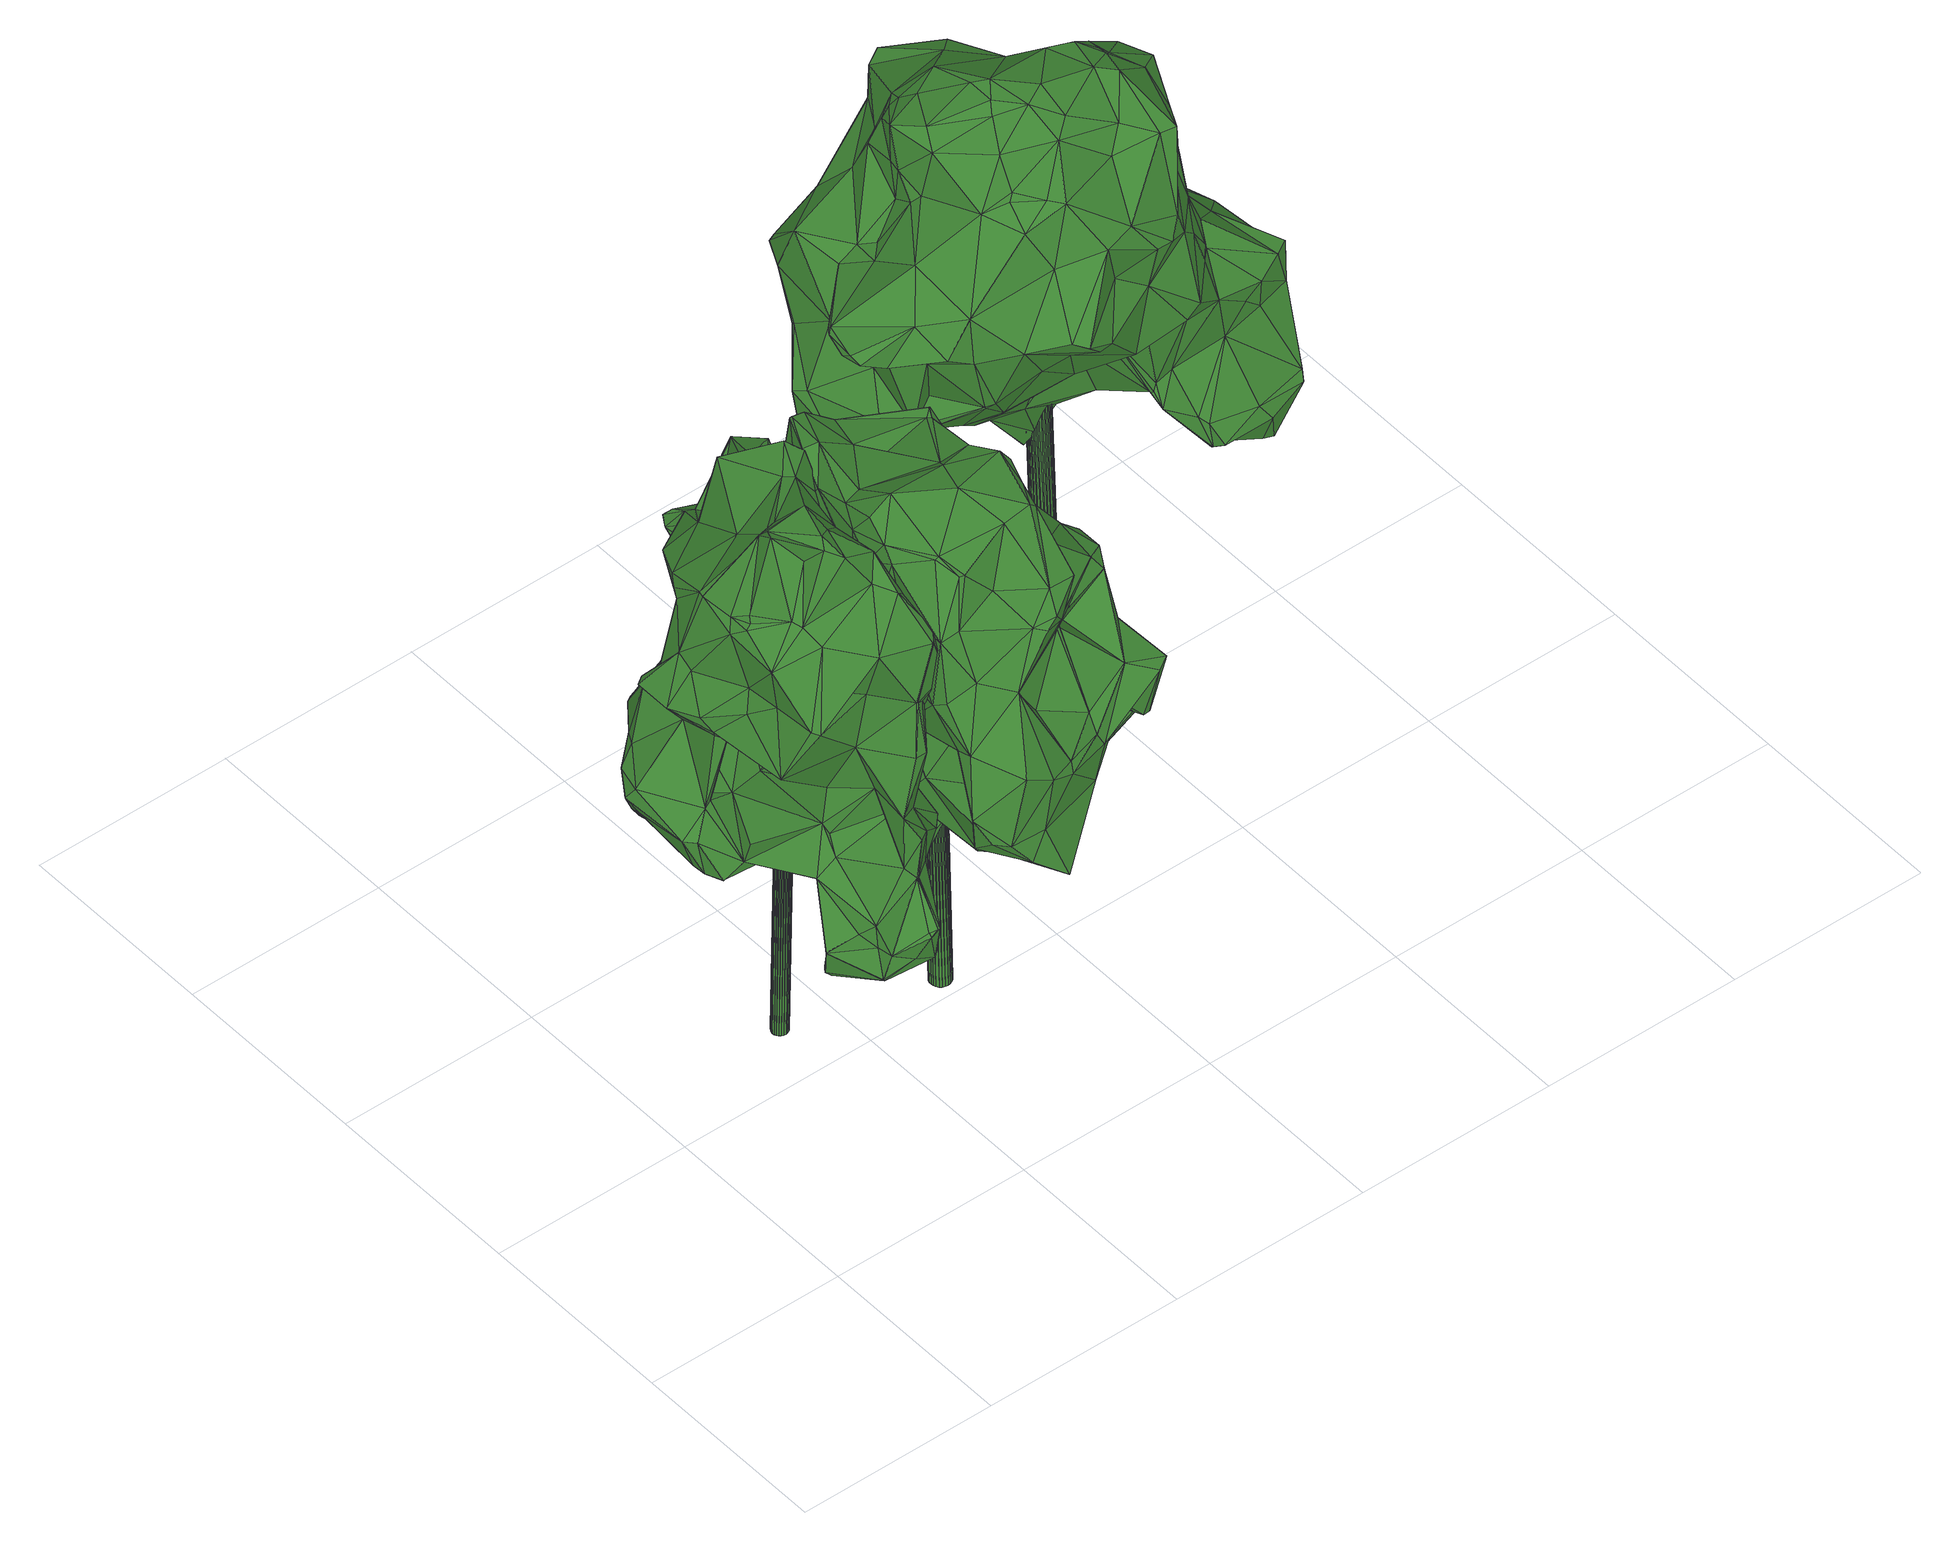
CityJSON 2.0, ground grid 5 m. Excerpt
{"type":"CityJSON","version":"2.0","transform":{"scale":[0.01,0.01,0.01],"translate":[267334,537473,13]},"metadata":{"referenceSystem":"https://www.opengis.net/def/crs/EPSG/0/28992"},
"CityObjects":{
"tree1":{"type":"SolitaryVegetationObject","attributes":{"gtid":242,"crown_width_m":6.84,"crown_median_z":22.33,"crown_r50_m":0.32,"crown_porosity":0.879,"trunk_H_m":9.21,"trunk_DBH_m":0.392,"trunk_radius_m":0.196,"trunk_base_height_m":13.12,"original_gtid":"242"},"geometry":[{"type":"Solid","lod":"3","boundaries":[[[[0,1,2]],[[3,4,5]],[[6,7,8]],[[9,10,11]],[[12,13,14]],[[15,16,17]],[[18,19,20]],[[18,21,19]],[[22,23,24]],[[24,15,25]],[[26,27,28]],[[29,30,31]],[[32,33,34]],[[35,36,37]],[[35,38,36]],[[39,40,41]],[[42,43,44]],[[42,44,45]],[[39,46,37]],[[47,48,49]],[[50,6,8]],[[51,52,53]],[[54,55,56]],[[57,58,26]],[[59,60,61]],[[59,62,60]],[[63,64,65]],[[8,7,66]],[[67,68,69]],[[70,71,72]],[[73,4,43]],[[70,72,74]],[[75,76,38]],[[77,78,79]],[[80,81,71]],[[65,64,82]],[[35,83,38]],[[84,15,24]],[[85,6,86]],[[87,88,89]],[[66,90,8]],[[91,71,92]],[[43,42,73]],[[93,94,95]],[[7,6,85]],[[96,97,98]],[[99,100,101]],[[102,103,69]],[[81,72,71]],[[57,104,105]],[[106,105,104]],[[107,108,109]],[[110,48,111]],[[67,96,98]],[[112,113,114]],[[115,109,89]],[[98,97,116]],[[116,97,47]],[[117,47,97]],[[118,119,120]],[[121,105,106]],[[122,123,43]],[[27,26,117]],[[109,124,125]],[[109,125,89]],[[126,127,128]],[[129,120,130]],[[72,56,74]],[[71,91,80]],[[19,131,55]],[[132,133,134]],[[73,135,4]],[[77,100,136]],[[77,101,100]],[[137,32,138]],[[107,115,139]],[[115,120,139]],[[61,126,80]],[[140,141,142]],[[140,142,143]],[[144,145,13]],[[131,146,74]],[[147,1,0]],[[148,147,0]],[[149,61,80]],[[150,29,31]],[[151,152,153]],[[53,52,154]],[[24,154,52]],[[155,46,39]],[[133,156,157]],[[24,25,22]],[[158,159,160]],[[114,113,95]],[[161,34,162]],[[105,163,111]],[[34,164,138]],[[109,108,124]],[[165,166,167]],[[167,63,165]],[[168,169,170]],[[62,171,149]],[[172,23,173]],[[172,173,174]],[[175,176,177]],[[19,178,131]],[[179,131,178]],[[9,11,180]],[[33,180,11]],[[171,61,149]],[[181,182,183]],[[181,183,99]],[[165,184,166]],[[185,166,184]],[[131,56,55]],[[179,70,146]],[[140,186,141]],[[6,144,86]],[[6,50,144]],[[50,145,144]],[[141,186,177]],[[13,145,187]],[[62,149,91]],[[80,91,149]],[[129,139,120]],[[12,14,188]],[[25,189,22]],[[39,190,40]],[[158,135,191]],[[67,98,192]],[[193,194,12]],[[195,186,10]],[[9,195,10]],[[181,196,151]],[[4,122,43]],[[90,66,7]],[[3,122,4]],[[20,55,54]],[[197,198,199]],[[166,199,198]],[[150,88,188]],[[200,32,34]],[[200,34,138]],[[91,201,202]],[[62,91,202]],[[20,203,204]],[[112,205,206]],[[105,121,163]],[[93,127,207]],[[69,68,208]],[[102,69,208]],[[77,140,209]],[[90,210,8]],[[101,211,99]],[[203,20,212]],[[7,213,90]],[[59,61,171]],[[214,215,216]],[[217,206,218]],[[203,219,220]],[[221,101,214]],[[20,204,18]],[[103,102,222]],[[103,222,27]],[[101,79,214]],[[67,192,223]],[[175,177,224]],[[7,85,213]],[[225,226,51]],[[166,198,193]],[[8,119,50]],[[210,119,8]],[[125,124,93]],[[227,228,229]],[[230,192,231]],[[27,97,96]],[[117,97,27]],[[213,230,231]],[[213,85,230]],[[54,232,20]],[[233,54,56]],[[233,56,72]],[[234,110,235]],[[135,158,5]],[[236,5,158]],[[48,237,49]],[[212,33,44]],[[188,88,64]],[[107,139,129]],[[210,238,153]],[[210,90,238]],[[191,159,158]],[[86,230,85]],[[192,2,231]],[[40,190,17]],[[208,239,102]],[[169,239,170]],[[65,165,63]],[[17,16,40]],[[44,123,240]],[[25,241,242]],[[153,238,151]],[[181,151,238]],[[90,213,231]],[[238,90,231]],[[187,119,243]],[[107,109,115]],[[235,244,191]],[[12,194,13]],[[62,59,171]],[[222,239,132]],[[1,164,2]],[[218,229,228]],[[106,104,134]],[[193,12,167]],[[167,166,193]],[[156,83,35]],[[137,147,237]],[[68,170,208]],[[47,148,116]],[[201,179,245]],[[201,245,202]],[[93,246,87]],[[247,248,53]],[[174,248,247]],[[183,182,161]],[[127,93,249]],[[89,125,87]],[[38,165,36]],[[170,197,168]],[[147,49,237]],[[36,165,23]],[[240,123,219]],[[231,250,238]],[[67,103,96]],[[27,96,103]],[[121,106,157]],[[150,188,14]],[[218,53,248]],[[218,248,82]],[[87,218,82]],[[89,88,31]],[[31,88,150]],[[22,251,23]],[[136,10,186]],[[136,186,77]],[[39,37,190]],[[164,1,138]],[[19,55,20]],[[234,42,237]],[[42,137,237]],[[167,64,63]],[[137,42,32]],[[45,32,42]],[[65,248,174]],[[82,248,65]],[[252,215,214]],[[79,252,214]],[[77,209,78]],[[120,119,152]],[[120,152,130]],[[209,140,143]],[[163,155,111]],[[253,73,42]],[[119,210,152]],[[190,37,241]],[[254,93,207]],[[70,74,146]],[[131,179,146]],[[53,204,51]],[[255,218,206]],[[255,206,205]],[[113,217,228]],[[234,237,48]],[[75,132,256]],[[136,183,10]],[[136,100,183]],[[38,83,75]],[[84,24,52]],[[84,52,51]],[[188,64,12]],[[205,18,204]],[[156,133,83]],[[87,64,88]],[[82,64,87]],[[257,3,5]],[[220,3,257]],[[12,64,167]],[[212,44,240]],[[193,197,258]],[[230,258,197]],[[230,193,258]],[[137,138,147]],[[47,259,148]],[[147,148,259]],[[69,103,67]],[[32,45,33]],[[212,232,260]],[[77,79,101]],[[49,259,47]],[[147,259,49]],[[87,246,218]],[[178,245,179]],[[256,168,197]],[[200,138,32]],[[74,56,131]],[[160,39,41]],[[160,41,158]],[[145,50,187]],[[176,233,141]],[[176,141,177]],[[128,142,141]],[[31,261,89]],[[197,193,198]],[[262,78,263]],[[262,263,249]],[[33,9,180]],[[174,173,65]],[[230,264,193]],[[194,193,264]],[[99,183,100]],[[133,132,83]],[[75,83,132]],[[123,122,219]],[[45,44,33]],[[249,265,129]],[[249,129,262]],[[185,184,256]],[[177,195,224]],[[53,154,247]],[[205,204,53]],[[150,14,29]],[[153,152,210]],[[179,92,70]],[[220,204,203]],[[202,60,62]],[[157,155,163]],[[157,156,155]],[[160,155,39]],[[160,110,155]],[[111,155,110]],[[257,226,225]],[[247,172,174]],[[192,98,266]],[[133,157,134]],[[257,236,84]],[[267,268,21]],[[203,212,219]],[[182,181,250]],[[205,53,255]],[[99,196,181]],[[191,73,253]],[[84,51,257]],[[218,255,53]],[[250,181,238]],[[245,178,269]],[[245,269,202]],[[176,175,232]],[[176,232,54]],[[93,265,249]],[[126,60,127]],[[61,60,126]],[[130,262,129]],[[257,51,226]],[[112,217,113]],[[124,108,93]],[[236,158,16]],[[84,236,15]],[[16,15,236]],[[13,187,243]],[[14,13,243]],[[222,102,239]],[[254,114,95]],[[254,205,114]],[[98,116,266]],[[21,268,19]],[[196,78,262]],[[115,89,261]],[[257,5,236]],[[23,172,24]],[[168,256,169]],[[112,114,270]],[[112,270,205]],[[143,142,249]],[[197,199,185]],[[196,130,151]],[[209,263,78]],[[218,246,229]],[[95,229,246]],[[93,95,246]],[[119,187,50]],[[118,30,119]],[[217,112,206]],[[205,270,114]],[[54,233,176]],[[81,233,72]],[[191,135,73]],[[125,93,87]],[[209,143,263]],[[231,271,250]],[[249,128,127]],[[143,249,263]],[[148,266,116]],[[33,11,34]],[[162,34,11]],[[134,157,106]],[[25,242,189]],[[157,163,121]],[[38,76,184]],[[165,38,184]],[[26,58,117]],[[57,105,58]],[[111,58,105]],[[224,232,175]],[[166,185,199]],[[197,185,256]],[[184,76,256]],[[256,76,75]],[[67,223,68]],[[128,141,126]],[[4,135,5]],[[126,141,272]],[[107,129,265]],[[2,164,271]],[[197,192,230]],[[170,192,197]],[[3,220,122]],[[30,261,31]],[[170,223,192]],[[68,223,170]],[[250,271,182]],[[37,46,35]],[[113,228,227]],[[107,265,108]],[[108,265,93]],[[169,256,239]],[[162,11,10]],[[28,104,26]],[[134,104,28]],[[164,182,271]],[[262,130,196]],[[140,77,186]],[[195,177,186]],[[211,273,99]],[[196,273,78]],[[196,99,273]],[[211,274,273]],[[159,244,110]],[[65,173,165]],[[23,165,173]],[[113,227,95]],[[20,232,212]],[[154,24,172]],[[154,172,247]],[[207,60,202]],[[127,60,207]],[[29,243,30]],[[30,243,119]],[[205,254,18]],[[161,164,34]],[[161,182,164]],[[138,1,147]],[[234,48,110]],[[220,219,122]],[[234,253,42]],[[240,219,212]],[[183,162,10]],[[183,161,162]],[[44,43,123]],[[144,264,86]],[[144,13,264]],[[194,264,13]],[[86,264,230]],[[224,195,33]],[[195,9,33]],[[275,241,25]],[[18,254,267]],[[267,21,18]],[[233,272,141]],[[0,2,192]],[[134,28,276]],[[134,276,132]],[[148,0,266]],[[0,192,266]],[[254,207,268]],[[254,268,267]],[[224,277,232]],[[117,58,47]],[[151,130,152]],[[160,159,110]],[[231,2,271]],[[233,81,272]],[[80,272,81]],[[126,272,80]],[[217,218,228]],[[191,253,235]],[[220,225,204]],[[51,204,225]],[[254,95,94]],[[254,94,93]],[[220,257,225]],[[242,251,189]],[[275,17,241]],[[190,241,17]],[[155,156,46]],[[35,46,156]],[[227,229,95]],[[128,249,142]],[[14,243,29]],[[37,251,242]],[[253,234,235]],[[36,251,37]],[[274,216,252]],[[273,274,252]],[[273,252,78]],[[216,278,214]],[[78,252,79]],[[216,274,278]],[[252,216,215]],[[26,104,57]],[[48,47,58]],[[48,58,111]],[[221,214,278]],[[33,260,224]],[[212,260,33]],[[23,251,36]],[[132,239,256]],[[241,37,242]],[[189,251,22]],[[277,260,232]],[[224,260,277]],[[159,191,244]],[[28,27,222]],[[276,28,222]],[[17,275,15]],[[25,15,275]],[[276,222,132]],[[118,279,30]],[[261,30,279]],[[178,268,207]],[[178,19,268]],[[120,279,118]],[[261,279,115]],[[115,279,120]],[[170,239,208]],[[207,269,178]],[[202,269,207]],[[70,92,71]],[[201,91,92]],[[179,201,92]],[[40,16,41]],[[158,41,16]],[[235,110,244]],[[221,278,101]],[[101,278,211]],[[211,278,274]],[[280,281,282]],[[280,282,283]],[[283,282,284]],[[283,284,285]],[[282,281,286]],[[282,286,284]],[[284,286,287]],[[284,287,285]],[[286,281,288]],[[286,288,287]],[[287,288,289]],[[287,289,285]],[[288,281,290]],[[288,290,289]],[[289,290,291]],[[289,291,285]],[[290,281,292]],[[290,292,291]],[[291,292,293]],[[291,293,285]],[[292,281,294]],[[292,294,293]],[[293,294,295]],[[293,295,285]],[[294,281,296]],[[294,296,295]],[[295,296,297]],[[295,297,285]],[[296,281,298]],[[296,298,297]],[[297,298,299]],[[297,299,285]],[[298,281,300]],[[298,300,299]],[[299,300,301]],[[299,301,285]],[[300,281,302]],[[300,302,301]],[[301,302,303]],[[301,303,285]],[[302,281,304]],[[302,304,303]],[[303,304,305]],[[303,305,285]],[[304,281,306]],[[304,306,305]],[[305,306,307]],[[305,307,285]],[[306,281,308]],[[306,308,307]],[[307,308,309]],[[307,309,285]],[[308,281,310]],[[308,310,309]],[[309,310,311]],[[309,311,285]],[[310,281,312]],[[310,312,311]],[[311,312,313]],[[311,313,285]],[[312,281,314]],[[312,314,313]],[[313,314,315]],[[313,315,285]],[[314,281,316]],[[314,316,315]],[[315,316,317]],[[315,317,285]],[[316,281,318]],[[316,318,317]],[[317,318,319]],[[317,319,285]],[[318,281,320]],[[318,320,319]],[[319,320,321]],[[319,321,285]],[[320,281,322]],[[320,322,321]],[[321,322,323]],[[321,323,285]],[[322,281,324]],[[322,324,323]],[[323,324,325]],[[323,325,285]],[[324,281,326]],[[324,326,325]],[[325,326,327]],[[325,327,285]],[[326,281,328]],[[326,328,327]],[[327,328,329]],[[327,329,285]],[[328,281,280]],[[328,280,329]],[[329,280,283]],[[329,283,285]]]]}]},
"tree2":{"type":"SolitaryVegetationObject","attributes":{"gtid":241,"crown_width_m":8.49,"crown_median_z":22.6,"crown_r50_m":0.318,"crown_porosity":0.884,"trunk_H_m":9.43,"trunk_DBH_m":0.505,"trunk_radius_m":0.253,"trunk_base_height_m":13.17,"original_gtid":"241"},"geometry":[{"type":"Solid","lod":"3","boundaries":[[[[330,331,332]],[[333,334,335]],[[336,337,338]],[[339,340,341]],[[339,342,340]],[[343,344,345]],[[332,346,330]],[[347,348,349]],[[350,351,352]],[[353,354,355]],[[356,357,358]],[[359,360,361]],[[362,363,356]],[[343,364,365]],[[366,367,368]],[[369,370,371]],[[372,373,336]],[[374,375,376]],[[377,349,348]],[[362,378,363]],[[379,378,362]],[[367,355,354]],[[380,381,382]],[[381,383,384]],[[341,385,386]],[[338,387,345]],[[388,389,390]],[[383,391,384]],[[392,393,394]],[[393,395,396]],[[342,347,397]],[[364,387,337]],[[398,399,400]],[[401,386,385]],[[402,403,404]],[[339,386,401]],[[341,386,339]],[[405,404,403]],[[406,407,408]],[[409,347,349]],[[410,411,412]],[[413,357,414]],[[353,355,415]],[[416,417,418]],[[344,418,417]],[[416,419,417]],[[380,420,421]],[[422,423,424]],[[425,426,427]],[[335,413,414]],[[428,389,429]],[[413,358,357]],[[399,398,430]],[[343,418,344]],[[431,432,433]],[[362,434,379]],[[435,436,437]],[[367,415,355]],[[438,439,440]],[[363,378,441]],[[432,376,442]],[[354,443,444]],[[445,331,446]],[[432,447,448]],[[385,341,449]],[[450,451,444]],[[410,364,337]],[[412,364,410]],[[436,435,452]],[[382,453,454]],[[382,454,380]],[[441,378,379]],[[455,376,456]],[[346,457,330]],[[379,458,441]],[[433,459,431]],[[330,457,460]],[[345,364,343]],[[461,462,460]],[[463,460,462]],[[391,464,384]],[[383,465,391]],[[454,393,392]],[[439,466,440]],[[463,462,395]],[[467,444,443]],[[405,403,438]],[[426,425,468]],[[349,377,469]],[[418,470,471]],[[418,471,437]],[[455,472,376]],[[472,455,473]],[[474,427,426]],[[381,380,475]],[[476,477,478]],[[383,381,475]],[[453,395,454]],[[435,447,452]],[[447,432,452]],[[336,417,372]],[[435,430,398]],[[331,479,332]],[[338,337,387]],[[480,481,482]],[[483,484,485]],[[486,487,456]],[[488,483,482]],[[443,464,467]],[[391,467,464]],[[414,489,399]],[[454,490,380]],[[392,490,454]],[[420,490,491]],[[491,490,392]],[[420,380,490]],[[332,492,346]],[[480,346,492]],[[474,493,427]],[[431,452,432]],[[482,481,423]],[[367,366,494]],[[495,496,359]],[[347,342,348]],[[497,498,489]],[[454,395,393]],[[402,404,340]],[[402,340,342]],[[382,463,453]],[[335,470,418]],[[374,376,432]],[[499,388,390]],[[385,500,401]],[[346,461,457]],[[460,457,461]],[[495,501,496]],[[360,359,502]],[[441,498,497]],[[503,374,432]],[[400,374,503]],[[468,477,504]],[[468,425,477]],[[505,375,374]],[[369,331,506]],[[492,361,424]],[[406,408,488]],[[406,488,507]],[[377,401,469]],[[508,451,450]],[[509,384,510]],[[426,511,512]],[[513,492,424]],[[514,515,478]],[[501,495,516]],[[516,415,517]],[[424,496,422]],[[448,447,499]],[[390,448,499]],[[518,474,409]],[[448,390,428]],[[503,432,448]],[[503,448,400]],[[519,520,371]],[[521,472,469]],[[428,390,389]],[[522,523,524]],[[471,414,399]],[[464,510,384]],[[525,394,526]],[[494,366,527]],[[528,527,366]],[[346,480,461]],[[521,376,472]],[[529,510,443]],[[530,531,484]],[[479,532,361]],[[532,495,361]],[[359,361,495]],[[446,371,520]],[[428,429,448]],[[533,423,422]],[[477,476,504]],[[356,434,362]],[[353,532,534]],[[353,534,354]],[[479,361,492]],[[535,536,537]],[[479,492,332]],[[510,464,443]],[[401,377,348]],[[404,538,539]],[[404,539,340]],[[403,439,438]],[[540,373,533]],[[336,373,540]],[[541,539,538]],[[525,542,491]],[[385,433,500]],[[543,544,545]],[[399,437,471]],[[546,547,397]],[[546,397,350]],[[465,440,467]],[[402,439,403]],[[548,449,341]],[[491,541,538]],[[431,549,452]],[[550,436,551]],[[550,551,416]],[[552,369,506]],[[440,553,438]],[[501,422,496]],[[367,494,415]],[[349,469,472]],[[548,536,535]],[[510,370,509]],[[380,421,475]],[[421,554,475]],[[442,376,521]],[[442,521,433]],[[418,437,416]],[[400,399,489]],[[351,397,347]],[[545,444,451]],[[426,352,474]],[[441,497,555]],[[409,352,351]],[[347,409,351]],[[445,446,520]],[[524,434,556]],[[416,507,419]],[[360,424,361]],[[364,345,387]],[[340,539,341]],[[542,541,491]],[[510,371,370]],[[525,392,394]],[[525,491,392]],[[359,496,502]],[[409,474,352]],[[535,449,548]],[[459,557,558]],[[345,417,338]],[[344,417,345]],[[419,507,488]],[[466,439,559]],[[526,394,393]],[[419,488,372]],[[414,471,335]],[[470,335,471]],[[372,417,419]],[[516,517,522]],[[398,429,389]],[[479,331,445]],[[560,561,562]],[[560,562,528]],[[358,556,356]],[[411,556,412]],[[434,356,556]],[[412,556,358]],[[475,553,383]],[[555,414,357]],[[466,450,467]],[[440,466,467]],[[433,537,459]],[[467,391,465]],[[551,407,406]],[[452,407,436]],[[549,407,452]],[[437,436,550]],[[400,429,398]],[[400,448,429]],[[563,527,564]],[[437,550,416]],[[564,374,498]],[[564,498,458]],[[563,565,494]],[[565,523,494]],[[415,566,353]],[[402,397,547]],[[511,426,468]],[[538,404,405]],[[552,370,369]],[[506,330,460]],[[506,331,330]],[[485,480,567]],[[485,567,483]],[[461,480,462]],[[395,453,463]],[[352,568,350]],[[384,509,381]],[[381,509,382]],[[382,509,569]],[[549,459,558]],[[549,431,459]],[[438,553,405]],[[478,515,476]],[[559,570,466]],[[336,338,417]],[[505,564,562]],[[505,562,561]],[[506,460,569]],[[529,519,510]],[[468,504,511]],[[561,511,504]],[[537,557,459]],[[411,410,571]],[[506,569,370]],[[552,506,370]],[[494,517,415]],[[561,515,505]],[[504,515,561]],[[476,515,504]],[[372,533,373]],[[465,383,553]],[[465,553,440]],[[568,570,350]],[[559,350,570]],[[349,472,572]],[[522,573,501]],[[540,501,573]],[[532,353,566]],[[370,569,509]],[[336,571,337]],[[571,410,337]],[[382,569,463]],[[469,401,500]],[[350,397,351]],[[533,482,423]],[[433,449,537]],[[535,537,449]],[[385,449,433]],[[521,500,433]],[[563,564,565]],[[458,565,564]],[[530,483,408]],[[485,484,396]],[[542,531,574]],[[530,574,531]],[[488,408,483]],[[530,484,483]],[[489,498,400]],[[374,400,498]],[[458,498,441]],[[574,548,542]],[[542,539,541]],[[548,539,542]],[[548,341,539]],[[441,575,363]],[[540,571,336]],[[389,576,398]],[[447,576,499]],[[566,495,532]],[[568,352,577]],[[524,565,458]],[[524,523,565]],[[524,458,434]],[[435,576,447]],[[435,398,576]],[[388,576,389]],[[499,576,388]],[[433,432,442]],[[556,411,573]],[[556,573,524]],[[524,573,522]],[[399,430,437]],[[352,512,508]],[[426,512,352]],[[485,396,462]],[[462,396,395]],[[485,462,480]],[[484,526,396]],[[393,396,526]],[[455,578,473]],[[572,472,578]],[[514,478,486]],[[486,478,477]],[[416,551,507]],[[401,348,339]],[[572,578,455]],[[540,573,571]],[[571,573,411]],[[521,469,500]],[[445,520,534]],[[445,534,479]],[[532,479,534]],[[486,477,487]],[[360,496,424]],[[502,496,360]],[[450,444,467]],[[450,570,568]],[[508,450,568]],[[450,466,570]],[[374,564,505]],[[518,579,580]],[[427,487,425]],[[580,487,427]],[[456,579,455]],[[572,455,579]],[[580,456,487]],[[518,493,474]],[[579,456,580]],[[525,531,542]],[[526,484,531]],[[525,526,531]],[[518,572,579]],[[425,487,477]],[[501,533,422]],[[540,533,501]],[[574,530,557]],[[368,545,544]],[[368,544,528]],[[513,423,481]],[[424,423,513]],[[418,333,335]],[[486,375,514]],[[412,333,364]],[[365,364,333]],[[418,365,333]],[[418,343,365]],[[369,446,331]],[[534,520,519]],[[534,519,354]],[[559,439,402]],[[402,547,559]],[[512,511,543]],[[511,560,543]],[[561,560,511]],[[437,430,435]],[[342,397,402]],[[492,481,480]],[[529,443,519]],[[354,519,443]],[[488,482,533]],[[488,533,372]],[[406,507,551]],[[472,581,578]],[[473,578,581]],[[473,581,472]],[[434,458,379]],[[574,557,537]],[[460,463,569]],[[494,527,563]],[[482,483,567]],[[482,567,480]],[[562,527,528]],[[528,544,560]],[[543,560,544]],[[562,564,527]],[[436,407,551]],[[558,407,549]],[[582,558,557]],[[582,557,530]],[[408,407,530]],[[518,409,349]],[[349,572,518]],[[427,493,580]],[[518,580,493]],[[363,575,356]],[[515,514,375]],[[339,348,342]],[[356,575,357]],[[555,357,575]],[[407,558,582]],[[407,582,530]],[[537,536,574]],[[548,574,536]],[[413,335,334]],[[456,375,486]],[[456,376,375]],[[505,515,375]],[[522,501,516]],[[566,516,495]],[[566,415,516]],[[568,577,508]],[[451,583,545]],[[508,577,352]],[[559,546,350]],[[559,547,546]],[[358,334,412]],[[333,412,334]],[[413,334,358]],[[497,489,555]],[[414,555,489]],[[555,575,441]],[[522,517,523]],[[494,523,517]],[[420,584,421]],[[519,371,510]],[[554,584,405]],[[421,584,554]],[[446,369,371]],[[405,584,538]],[[491,538,584]],[[491,584,420]],[[554,405,553]],[[554,553,475]],[[513,481,492]],[[451,508,583]],[[366,368,528]],[[508,512,583]],[[512,543,583]],[[444,545,368]],[[444,368,354]],[[354,368,367]],[[543,545,583]],[[585,586,587]],[[585,587,588]],[[588,587,589]],[[588,589,590]],[[587,586,591]],[[587,591,589]],[[589,591,592]],[[589,592,590]],[[591,586,593]],[[591,593,592]],[[592,593,594]],[[592,594,590]],[[593,586,595]],[[593,595,594]],[[594,595,596]],[[594,596,590]],[[595,586,597]],[[595,597,596]],[[596,597,598]],[[596,598,590]],[[597,586,599]],[[597,599,598]],[[598,599,600]],[[598,600,590]],[[599,586,601]],[[599,601,600]],[[600,601,602]],[[600,602,590]],[[601,586,603]],[[601,603,602]],[[602,603,604]],[[602,604,590]],[[603,586,605]],[[603,605,604]],[[604,605,606]],[[604,606,590]],[[605,586,607]],[[605,607,606]],[[606,607,608]],[[606,608,590]],[[607,586,609]],[[607,609,608]],[[608,609,610]],[[608,610,590]],[[609,586,611]],[[609,611,610]],[[610,611,612]],[[610,612,590]],[[611,586,613]],[[611,613,612]],[[612,613,614]],[[612,614,590]],[[613,586,615]],[[613,615,614]],[[614,615,616]],[[614,616,590]],[[615,586,617]],[[615,617,616]],[[616,617,618]],[[616,618,590]],[[617,586,619]],[[617,619,618]],[[618,619,620]],[[618,620,590]],[[619,586,621]],[[619,621,620]],[[620,621,622]],[[620,622,590]],[[621,586,623]],[[621,623,622]],[[622,623,624]],[[622,624,590]],[[623,586,625]],[[623,625,624]],[[624,625,626]],[[624,626,590]],[[625,586,627]],[[625,627,626]],[[626,627,628]],[[626,628,590]],[[627,586,629]],[[627,629,628]],[[628,629,630]],[[628,630,590]],[[629,586,631]],[[629,631,630]],[[630,631,632]],[[630,632,590]],[[631,586,633]],[[631,633,632]],[[632,633,634]],[[632,634,590]],[[633,586,585]],[[633,585,634]],[[634,585,588]],[[634,588,590]]]]}]},
"tree3":{"type":"SolitaryVegetationObject","attributes":{"gtid":292,"crown_width_m":9.42,"crown_median_z":22.34,"crown_r50_m":0.294,"crown_porosity":0.884,"trunk_H_m":9.07,"trunk_DBH_m":0.552,"trunk_radius_m":0.276,"trunk_base_height_m":13.27,"original_gtid":"292"},"geometry":[{"type":"Solid","lod":"3","boundaries":[[[[635,636,637]],[[638,639,640]],[[641,642,643]],[[644,645,646]],[[647,648,649]],[[650,651,652]],[[653,654,643]],[[655,656,657]],[[658,659,660]],[[661,662,663]],[[664,656,665]],[[666,667,668]],[[642,669,643]],[[670,635,671]],[[672,673,674]],[[643,654,641]],[[675,676,677]],[[678,679,680]],[[681,682,683]],[[684,662,685]],[[686,687,688]],[[689,686,690]],[[691,667,692]],[[636,639,637]],[[689,693,694]],[[695,696,693]],[[665,697,664]],[[698,669,642]],[[699,700,701]],[[702,703,704]],[[705,706,707]],[[671,708,670]],[[709,647,649]],[[710,711,712]],[[713,714,715]],[[716,717,644]],[[718,719,720]],[[721,722,723]],[[704,724,725]],[[719,723,726]],[[727,728,729]],[[730,719,726]],[[731,732,682]],[[733,734,735]],[[736,737,738]],[[739,736,738]],[[717,740,644]],[[741,742,743]],[[744,745,746]],[[684,747,662]],[[748,749,680]],[[736,750,751]],[[752,753,735]],[[754,755,756]],[[698,643,669]],[[757,758,759]],[[760,759,758]],[[761,659,715]],[[762,763,729]],[[764,765,718]],[[766,657,767]],[[768,738,769]],[[770,720,771]],[[741,743,772]],[[773,659,774]],[[692,667,775]],[[776,777,778]],[[779,780,781]],[[782,781,780]],[[729,763,727]],[[641,783,642]],[[647,784,785]],[[647,785,786]],[[787,668,788]],[[757,759,789]],[[714,713,790]],[[760,791,792]],[[793,794,795]],[[741,772,796]],[[797,791,798]],[[768,769,683]],[[657,799,800]],[[657,800,801]],[[802,646,645]],[[802,803,646]],[[747,655,804]],[[748,680,805]],[[710,712,778]],[[768,806,738]],[[681,807,808]],[[798,681,808]],[[784,809,764]],[[712,810,776]],[[769,738,737]],[[671,635,811]],[[812,729,728]],[[799,695,800]],[[768,683,682]],[[813,717,716]],[[708,814,670]],[[670,814,699]],[[815,816,701]],[[747,665,656]],[[747,656,655]],[[779,781,802]],[[689,694,754]],[[657,656,696]],[[646,716,644]],[[817,818,809]],[[707,817,809]],[[641,654,802]],[[812,819,813]],[[728,819,812]],[[727,819,728]],[[820,658,660]],[[727,671,819]],[[813,819,671]],[[821,822,823]],[[748,805,824]],[[673,825,781]],[[740,826,827]],[[779,740,827]],[[828,695,690]],[[690,829,828]],[[830,831,700]],[[805,772,832]],[[792,790,759]],[[826,833,834]],[[835,836,731]],[[653,837,838]],[[682,681,731]],[[747,839,840]],[[801,837,698]],[[841,801,698]],[[842,843,844]],[[842,845,843]],[[840,846,847]],[[715,847,846]],[[720,730,771]],[[756,755,730]],[[749,848,640]],[[751,849,736]],[[681,683,807]],[[714,790,792]],[[798,808,850]],[[712,776,778]],[[671,727,708]],[[784,851,707]],[[827,780,779]],[[718,770,755]],[[845,756,843]],[[735,852,750]],[[724,853,725]],[[719,730,720]],[[773,774,665]],[[854,694,696]],[[854,696,664]],[[648,855,649]],[[770,771,730]],[[668,659,761]],[[856,857,858]],[[856,858,859]],[[774,860,697]],[[861,862,863]],[[836,857,864]],[[754,865,866]],[[789,759,790]],[[867,719,718]],[[867,718,765]],[[868,867,765]],[[687,842,822]],[[751,667,691]],[[813,869,812]],[[726,756,730]],[[870,871,872]],[[873,765,652]],[[873,652,651]],[[693,690,695]],[[677,713,846]],[[874,795,794]],[[868,795,874]],[[829,688,822]],[[687,822,688]],[[763,810,793]],[[875,781,825]],[[791,758,798]],[[876,859,877]],[[859,876,878]],[[792,775,879]],[[854,786,785]],[[849,751,880]],[[705,881,882]],[[883,882,881]],[[884,725,885]],[[639,636,816]],[[731,824,732]],[[729,886,762]],[[866,755,754]],[[887,766,767]],[[673,672,876]],[[673,876,877]],[[715,846,713]],[[677,790,713]],[[878,876,672]],[[859,888,877]],[[685,888,859]],[[736,849,737]],[[829,822,821]],[[655,657,766]],[[795,873,889]],[[890,860,774]],[[820,697,891]],[[834,637,638]],[[643,837,653]],[[643,698,837]],[[685,676,675]],[[808,691,850]],[[882,855,648]],[[667,751,788]],[[711,810,712]],[[856,640,848]],[[730,755,770]],[[757,857,835]],[[836,835,857]],[[889,873,651]],[[732,832,772]],[[665,747,840]],[[692,798,850]],[[692,797,798]],[[739,738,806]],[[679,678,639]],[[770,718,720]],[[870,892,893]],[[860,891,697]],[[689,754,845]],[[764,785,784]],[[894,721,874]],[[657,801,767]],[[895,896,785]],[[762,776,810]],[[897,776,762]],[[894,710,778]],[[662,661,685]],[[639,816,679]],[[681,898,899]],[[742,734,739]],[[828,829,837]],[[678,680,749]],[[766,887,655]],[[804,655,887]],[[689,845,686]],[[722,822,842]],[[747,804,662]],[[735,734,752]],[[816,900,901]],[[700,814,830]],[[699,814,700]],[[835,758,757]],[[732,824,832]],[[681,798,898]],[[696,694,693]],[[829,690,688]],[[708,830,814]],[[696,656,664]],[[871,805,872]],[[836,864,731]],[[864,824,731]],[[875,825,663]],[[811,813,671]],[[661,825,877]],[[721,894,722]],[[673,781,674]],[[714,879,666]],[[902,903,904]],[[874,721,868]],[[867,868,721]],[[717,905,740]],[[826,740,905]],[[856,848,857]],[[803,654,746]],[[653,746,654]],[[725,906,704]],[[670,900,635]],[[901,900,670]],[[897,862,823]],[[847,659,773]],[[847,773,665]],[[830,651,907]],[[826,905,833]],[[659,847,715]],[[724,869,853]],[[859,908,685]],[[792,759,760]],[[792,879,714]],[[667,788,668]],[[907,831,830]],[[707,881,705]],[[883,881,707]],[[678,749,640]],[[904,804,887]],[[802,783,641]],[[672,909,878]],[[878,909,834]],[[647,820,648]],[[826,834,909]],[[826,909,827]],[[692,850,691]],[[786,820,647]],[[899,898,835]],[[735,736,733]],[[707,809,784]],[[690,693,689]],[[688,690,686]],[[776,910,777]],[[897,910,776]],[[761,666,668]],[[846,840,839]],[[649,883,709]],[[855,883,649]],[[882,883,855]],[[882,660,659]],[[882,648,660]],[[911,709,851]],[[733,739,734]],[[733,736,739]],[[868,765,873]],[[912,868,873]],[[642,913,903]],[[904,903,913]],[[767,801,902]],[[902,801,841]],[[675,677,839]],[[675,839,684]],[[914,915,774]],[[658,915,914]],[[658,914,774]],[[684,839,747]],[[846,839,677]],[[753,706,705]],[[662,913,663]],[[854,865,694]],[[701,901,699]],[[742,741,752]],[[742,752,734]],[[787,788,750]],[[664,786,854]],[[670,699,901]],[[736,735,750]],[[880,737,849]],[[884,803,906]],[[823,862,861]],[[682,806,768]],[[772,806,682]],[[732,772,682]],[[794,793,810]],[[794,810,711]],[[916,892,818]],[[917,653,838]],[[917,838,821]],[[823,910,897]],[[740,645,644]],[[779,645,740]],[[756,845,754]],[[658,774,659]],[[802,645,779]],[[912,873,795]],[[791,760,758]],[[817,707,706]],[[918,919,704]],[[745,744,918]],[[745,918,704]],[[708,763,830]],[[727,763,708]],[[886,724,919]],[[715,714,666]],[[666,775,667]],[[762,810,763]],[[898,798,758]],[[898,758,835]],[[707,851,883]],[[709,883,851]],[[833,637,834]],[[840,847,665]],[[824,864,748]],[[872,679,816]],[[872,816,815]],[[640,856,859]],[[640,859,878]],[[726,843,756]],[[844,843,726]],[[646,803,884]],[[853,716,885]],[[853,885,725]],[[915,658,891]],[[722,910,822]],[[777,910,722]],[[684,685,675]],[[794,894,874]],[[778,777,894]],[[794,711,894]],[[710,894,711]],[[894,777,722]],[[834,638,920]],[[679,805,680]],[[635,833,811]],[[833,635,637]],[[715,666,761]],[[666,879,775]],[[635,900,636]],[[774,697,665]],[[820,660,648]],[[639,678,640]],[[731,681,899]],[[781,875,802]],[[640,878,920]],[[834,920,878]],[[906,803,702]],[[802,654,803]],[[739,743,742]],[[806,743,739]],[[638,640,920]],[[679,872,805]],[[820,891,658]],[[832,824,805]],[[911,851,647]],[[911,647,709]],[[753,921,892]],[[716,869,813]],[[882,922,705]],[[659,922,882]],[[782,780,827]],[[842,687,845]],[[686,845,687]],[[775,797,692]],[[805,871,796]],[[805,796,772]],[[741,796,752]],[[638,637,639]],[[796,871,893]],[[796,893,752]],[[899,835,731]],[[806,772,743]],[[787,852,705]],[[750,852,787]],[[636,900,816]],[[701,816,901]],[[821,823,744]],[[919,861,863]],[[735,753,852]],[[705,852,753]],[[752,921,753]],[[724,704,919]],[[822,910,823]],[[722,842,844]],[[844,726,723]],[[844,723,722]],[[748,848,749]],[[864,848,748]],[[857,848,864]],[[818,650,809]],[[854,785,865]],[[785,896,865]],[[694,865,754]],[[755,865,896]],[[866,865,755]],[[718,895,764]],[[785,764,895]],[[867,723,719]],[[867,721,723]],[[755,896,718]],[[642,903,698]],[[705,922,787]],[[895,718,896]],[[763,889,830]],[[751,750,788]],[[775,791,797]],[[872,815,870]],[[792,791,775]],[[858,857,908]],[[858,908,859]],[[789,908,757]],[[857,757,908]],[[811,833,905]],[[827,909,782]],[[841,698,903]],[[884,885,646]],[[916,753,892]],[[746,702,803]],[[906,702,704]],[[746,703,702]],[[724,729,869]],[[886,863,762]],[[919,863,886]],[[870,893,871]],[[830,889,651]],[[764,809,650]],[[793,889,763]],[[795,889,793]],[[729,724,886]],[[904,662,804]],[[904,913,662]],[[767,902,904]],[[887,767,904]],[[663,825,661]],[[877,825,673]],[[700,831,701]],[[789,790,676]],[[752,893,921]],[[915,890,774]],[[812,869,729]],[[746,745,703]],[[884,906,725]],[[745,704,703]],[[685,661,888]],[[762,863,897]],[[813,905,717]],[[811,905,813]],[[647,851,784]],[[783,923,663]],[[875,663,923]],[[902,841,903]],[[802,923,783]],[[875,923,802]],[[916,706,753]],[[818,706,916]],[[818,817,706]],[[815,701,831]],[[815,831,818]],[[907,818,831]],[[915,891,860]],[[751,691,924]],[[915,860,890]],[[786,697,820]],[[664,697,786]],[[691,808,924]],[[751,924,880]],[[716,646,885]],[[815,892,870]],[[815,818,892]],[[921,893,892]],[[782,674,781]],[[908,789,676]],[[908,676,685]],[[877,888,661]],[[783,913,642]],[[783,663,913]],[[677,676,790]],[[821,744,917]],[[716,853,869]],[[918,861,919]],[[668,922,659]],[[787,922,668]],[[746,653,917]],[[746,917,744]],[[880,769,737]],[[863,862,897]],[[695,799,696]],[[912,795,868]],[[807,683,769]],[[657,696,799]],[[650,652,764]],[[764,652,765]],[[818,907,650]],[[828,837,800]],[[651,650,907]],[[829,838,837]],[[821,838,829]],[[801,800,837]],[[828,800,695]],[[744,861,918]],[[823,861,744]],[[782,672,674]],[[672,782,909]],[[880,924,807]],[[807,924,808]],[[880,807,769]],[[925,926,927]],[[925,927,928]],[[928,927,929]],[[928,929,930]],[[927,926,931]],[[927,931,929]],[[929,931,932]],[[929,932,930]],[[931,926,933]],[[931,933,932]],[[932,933,934]],[[932,934,930]],[[933,926,935]],[[933,935,934]],[[934,935,936]],[[934,936,930]],[[935,926,937]],[[935,937,936]],[[936,937,938]],[[936,938,930]],[[937,926,939]],[[937,939,938]],[[938,939,940]],[[938,940,930]],[[939,926,941]],[[939,941,940]],[[940,941,942]],[[940,942,930]],[[941,926,943]],[[941,943,942]],[[942,943,944]],[[942,944,930]],[[943,926,945]],[[943,945,944]],[[944,945,946]],[[944,946,930]],[[945,926,947]],[[945,947,946]],[[946,947,948]],[[946,948,930]],[[947,926,949]],[[947,949,948]],[[948,949,950]],[[948,950,930]],[[949,926,951]],[[949,951,950]],[[950,951,952]],[[950,952,930]],[[951,926,953]],[[951,953,952]],[[952,953,954]],[[952,954,930]],[[953,926,955]],[[953,955,954]],[[954,955,956]],[[954,956,930]],[[955,926,957]],[[955,957,956]],[[956,957,958]],[[956,958,930]],[[957,926,959]],[[957,959,958]],[[958,959,960]],[[958,960,930]],[[959,926,961]],[[959,961,960]],[[960,961,962]],[[960,962,930]],[[961,926,963]],[[961,963,962]],[[962,963,964]],[[962,964,930]],[[963,926,965]],[[963,965,964]],[[964,965,966]],[[964,966,930]],[[965,926,967]],[[965,967,966]],[[966,967,968]],[[966,968,930]],[[967,926,969]],[[967,969,968]],[[968,969,970]],[[968,970,930]],[[969,926,971]],[[969,971,970]],[[970,971,972]],[[970,972,930]],[[971,926,973]],[[971,973,972]],[[972,973,974]],[[972,974,930]],[[973,926,925]],[[973,925,974]],[[974,925,928]],[[974,928,930]]]]}]}
},
"vertices":[
[485,870,1126],[471,768,1003],[475,821,986],[477,267,1347],[503,301,1348],[486,392,1393],[409,1030,752],[510,983,723],[421,1005,720],[456,444,809],[578,571,823],[522,596,906],[222,901,918],[261,1003,761],[182,904,796],[286,461,1364],[394,453,1506],[357,478,1530],[386,347,923],[374,236,783],[374,239,924],[428,323,856],[208,549,1337],[193,585,1310],[207,466,1278],[274,482,1373],[600,956,1348],[550,1013,1342],[547,1013,1344],[135,866,735],[130,831,662],[63,770,779],[510,485,1055],[515,408,975],[527,605,929],[344,654,1455],[201,685,1340],[301,623,1501],[205,699,1339],[387,577,1568],[359,488,1564],[395,514,1542],[520,474,1179],[535,291,1213],[488,310,1131],[533,448,1087],[360,643,1489],[586,878,1280],[576,702,1285],[585,706,1263],[314,993,717],[250,359,1150],[240,377,1152],[199,426,1004],[435,237,853],[396,204,875],[385,203,775],[524,864,1360],[577,882,1315],[258,356,482],[229,314,571],[271,351,488],[233,323,504],[113,789,1062],[201,750,936],[124,709,1045],[504,975,720],[488,1065,1130],[425,1085,1129],[435,1085,1133],[354,122,680],[382,146,590],[377,123,691],[539,401,1306],[370,121,695],[229,818,1291],[219,800,1269],[562,542,680],[543,605,587],[581,579,530],[376,237,538],[394,155,596],[179,618,1002],[353,756,1372],[307,423,1323],[476,1033,847],[401,1031,806],[146,609,818],[72,746,815],[82,607,762],[473,885,771],[262,165,580],[332,149,612],[190,536,690],[234,570,688],[234,628,796],[545,1022,1146],[561,958,1163],[542,1025,1136],[591,594,645],[589,570,661],[585,579,530],[423,1053,1181],[491,1039,1166],[514,909,1389],[545,787,1460],[539,802,1480],[222,639,614],[134,536,671],[118,577,670],[482,661,1356],[559,726,1374],[402,601,962],[361,739,886],[329,652,781],[118,615,666],[560,936,1151],[596,925,1310],[138,815,649],[294,851,689],[207,708,593],[547,791,1477],[480,267,1345],[527,289,1208],[132,532,675],[104,583,762],[290,280,613],[266,389,705],[306,383,718],[312,689,560],[364,741,567],[381,203,776],[375,910,1280],[420,904,1444],[488,914,1405],[512,407,1363],[565,542,682],[547,657,1134],[558,680,1070],[221,684,591],[449,429,775],[402,363,733],[369,419,761],[351,568,697],[280,1015,757],[276,1012,748],[353,129,688],[552,719,1162],[539,890,1140],[254,328,479],[97,824,804],[490,669,696],[347,717,613],[457,675,721],[238,487,1142],[471,709,1501],[457,736,1490],[510,796,1516],[478,463,1465],[444,556,1422],[454,557,1479],[559,615,830],[577,586,837],[536,759,1500],[573,734,970],[165,720,1173],[167,787,1070],[134,802,1064],[408,917,1154],[431,991,1180],[413,1064,1127],[257,355,479],[222,560,1156],[169,684,1145],[155,637,1052],[534,322,779],[506,293,776],[539,339,771],[306,245,651],[284,166,637],[427,489,970],[540,640,751],[569,776,850],[571,611,766],[218,790,1245],[269,800,1220],[482,423,775],[280,947,722],[140,842,833],[220,551,1348],[281,570,1564],[506,451,1347],[459,948,1112],[268,888,946],[240,910,926],[496,386,831],[530,651,627],[368,877,1099],[309,762,971],[299,715,1138],[455,626,966],[260,166,583],[226,312,571],[418,251,1063],[358,376,1037],[337,445,884],[304,583,1015],[263,388,708],[413,1073,1156],[476,593,704],[375,817,760],[580,620,561],[448,253,1060],[484,1016,844],[565,586,435],[563,588,436],[565,590,435],[316,612,1017],[191,593,1001],[449,282,1180],[446,284,1181],[569,594,470],[443,1004,1204],[453,1054,1125],[496,367,873],[426,424,1113],[343,457,1150],[223,755,927],[278,729,972],[188,637,816],[435,967,906],[489,918,919],[444,293,874],[443,252,752],[483,588,1227],[472,535,1279],[450,434,1410],[550,653,1177],[533,827,812],[427,1018,1198],[469,293,1166],[292,573,1536],[231,568,1354],[189,908,749],[431,555,1361],[287,216,621],[165,616,824],[211,553,1091],[172,614,1018],[287,527,647],[552,811,831],[209,603,1336],[565,595,471],[494,491,1216],[312,430,806],[247,462,1033],[285,918,1248],[409,361,1276],[430,866,982],[513,806,1196],[457,366,951],[87,751,734],[360,655,631],[391,602,674],[358,906,841],[272,542,652],[545,926,1135],[322,417,780],[310,383,744],[287,278,614],[468,623,849],[540,812,899],[310,245,650],[552,628,586],[581,615,498],[338,521,1479],[456,952,1224],[492,365,873],[583,612,497],[131,775,666],[395,645,12],[375,645,12],[394,651,12],[392,623,933],[391,628,933],[373,623,932],[392,655,12],[389,633,933],[389,659,12],[386,637,933],[384,662,12],[382,640,933],[380,664,12],[377,642,933],[374,665,12],[372,642,933],[369,664,12],[367,641,933],[365,662,12],[362,639,933],[361,659,12],[358,636,933],[358,654,12],[355,632,933],[356,650,12],[354,627,933],[355,645,12],[353,622,932],[356,639,12],[354,617,932],[358,635,12],[356,612,932],[361,631,12],[359,608,932],[366,628,11],[363,605,932],[370,626,11],[368,604,932],[376,625,11],[373,603,932],[380,626,11],[378,604,932],[385,628,12],[383,606,932],[389,631,12],[387,609,932],[392,636,12],[390,613,932],[394,640,12],[392,618,932],
[628,872,1470],[683,840,1438],[657,876,1431],[623,1041,741],[682,1032,699],[649,962,610],[524,1003,899],[583,1141,876],[479,1064,878],[523,66,881],[558,60,1056],[465,123,947],[631,61,1010],[464,1080,777],[453,1072,805],[448,1081,830],[593,877,1470],[697,78,976],[609,60,882],[796,124,862],[830,186,990],[820,148,961],[954,222,1030],[815,766,1212],[903,663,1263],[814,735,1183],[917,983,728],[813,980,652],[750,1030,741],[582,1091,1170],[565,1092,1171],[671,986,1230],[978,978,745],[968,957,721],[519,1115,802],[509,1104,786],[901,576,1081],[883,579,1116],[980,510,1161],[823,709,1456],[737,561,1490],[831,701,1455],[502,901,911],[600,872,929],[821,594,680],[858,418,743],[753,451,671],[653,35,744],[988,964,749],[992,963,759],[563,354,1480],[684,437,1541],[572,521,1531],[795,339,1498],[828,476,1530],[486,142,842],[494,95,883],[473,1089,851],[584,577,420],[606,600,395],[658,536,379],[829,403,1491],[502,433,1435],[498,509,1388],[503,464,1335],[503,561,1439],[508,563,1323],[712,102,984],[671,650,560],[677,742,661],[787,647,610],[570,53,817],[633,178,1174],[708,172,1311],[622,164,1192],[682,190,1321],[526,685,899],[585,560,835],[521,646,940],[834,141,930],[607,1140,877],[683,1099,898],[675,1097,793],[708,997,615],[776,908,595],[839,778,1057],[480,858,794],[492,1002,852],[511,950,719],[481,864,885],[574,301,1454],[588,299,1451],[587,984,1132],[553,897,1144],[563,1024,1145],[1081,281,830],[1056,208,998],[1024,225,846],[660,539,378],[683,561,463],[658,706,646],[559,442,728],[731,474,624],[574,240,708],[953,976,766],[609,616,672],[613,639,759],[628,786,691],[739,181,1327],[779,215,1269],[834,241,1343],[987,869,701],[698,459,722],[898,549,1345],[999,486,1209],[776,754,1338],[842,724,1463],[698,496,535],[709,506,525],[509,170,872],[988,372,1203],[1034,402,1186],[549,504,705],[510,514,1505],[506,462,1467],[869,386,734],[924,332,653],[596,874,1475],[941,827,797],[509,401,792],[582,768,1489],[552,787,1474],[533,713,1427],[522,610,1468],[847,463,1504],[816,344,1478],[808,257,1220],[885,391,1299],[1075,370,870],[654,38,742],[644,951,612],[675,893,618],[645,205,741],[781,444,709],[1022,188,994],[723,335,1491],[1017,443,751],[1020,398,727],[987,414,727],[695,879,1373],[535,777,1304],[538,868,1160],[522,842,1141],[549,655,1078],[506,543,1172],[535,612,1294],[945,340,648],[1051,276,818],[498,789,960],[794,769,729],[553,353,1476],[492,261,1341],[598,911,1298],[1005,221,849],[846,766,1035],[729,1001,1143],[594,1055,1146],[876,886,729],[829,746,755],[644,534,428],[597,202,717],[720,953,1056],[567,1094,1170],[777,605,660],[1033,458,769],[882,478,850],[655,745,1454],[483,839,877],[1012,359,1165],[715,524,1524],[800,543,1515],[1049,391,943],[1021,326,1042],[551,884,1162],[977,412,727],[992,458,764],[732,926,1060],[672,845,940],[945,224,921],[855,678,1410],[845,725,1461],[619,216,714],[694,890,918],[801,828,861],[808,952,815],[523,427,1297],[502,489,1304],[844,637,992],[910,563,1072],[813,625,1402],[511,517,1011],[519,415,1120],[746,907,1253],[612,900,1095],[791,762,1305],[578,203,917],[577,297,1016],[524,349,867],[549,213,1227],[499,172,1078],[677,1032,932],[492,239,1182],[481,274,1159],[1024,442,1108],[983,491,1135],[1045,480,1168],[746,259,993],[673,248,1113],[501,216,1061],[513,447,756],[562,723,858],[538,699,877],[698,715,1407],[763,234,1354],[653,287,1375],[891,898,710],[783,1000,778],[541,431,969],[505,427,781],[807,264,1188],[916,451,1042],[939,420,927],[839,545,907],[835,735,954],[847,634,857],[862,803,879],[714,889,1101],[633,718,1220],[819,290,1174],[567,618,1474],[815,267,1189],[666,1102,904],[774,248,866],[681,1032,931],[513,401,1002],[957,937,712],[607,582,494],[902,360,1083],[734,274,846],[930,323,867],[999,249,842],[614,355,803],[565,440,946],[1033,402,1163],[537,256,1352],[750,545,17],[725,545,17],[749,551,17],[736,555,960],[735,562,960],[711,555,960],[747,557,17],[733,568,960],[743,563,17],[729,573,960],[738,567,17],[724,577,960],[732,569,17],[718,580,959],[725,570,17],[711,581,959],[719,569,17],[705,580,959],[713,567,16],[698,577,959],[707,563,16],[693,573,959],[703,558,16],[689,568,959],[701,552,16],[686,562,959],[700,545,17],[686,556,959],[701,539,17],[686,549,959],[703,533,17],[689,543,959],[707,527,17],[693,538,960],[712,523,17],[698,534,960],[718,521,17],[704,531,960],[725,520,17],[711,530,960],[731,521,17],[717,531,960],[737,523,17],[723,533,960],[743,527,17],[728,537,960],[747,532,17],[733,542,960],[749,538,17],[735,548,960],
[1612,1000,1305],[1716,990,1204],[1755,1022,1233],[1822,1115,1272],[1779,1027,1165],[1869,1126,1137],[1639,1634,1355],[1602,1680,1311],[1519,1715,1344],[1596,1275,1520],[1695,1379,1486],[1530,1362,1511],[1467,1337,618],[1599,1319,507],[1574,1307,468],[1403,1162,774],[1311,1077,919],[1299,1093,901],[1475,1691,1338],[1593,1589,1386],[1683,1694,907],[1628,1575,850],[1569,1731,961],[1680,1287,585],[1802,1412,583],[1658,1303,549],[1858,1524,1129],[1842,1607,1034],[1779,1608,1198],[1576,1520,742],[1714,1519,780],[2004,1433,566],[1980,1253,520],[1861,1403,573],[1556,1701,1317],[1537,983,1296],[1478,1049,1415],[1936,1322,1360],[1916,1388,1319],[1899,1393,1369],[1836,1474,856],[2025,1414,829],[1998,1441,789],[1829,1059,1107],[1791,990,980],[1862,1063,1006],[2098,1086,554],[2096,1030,573],[2080,1006,561],[1832,1536,935],[1939,1418,1001],[1239,1667,995],[1183,1660,1034],[1198,1663,1042],[1278,1616,925],[1271,1660,994],[1999,1215,482],[2017,1240,500],[1321,1613,942],[1374,1540,867],[1345,1603,974],[1490,1589,881],[1601,1478,746],[1562,1692,1291],[1435,919,1120],[1479,940,1068],[1513,941,1071],[1392,1492,1445],[1369,1495,1434],[1307,1418,1473],[1714,1238,591],[1643,1227,777],[1531,1247,642],[1438,1038,1259],[1573,1303,470],[1019,1223,1130],[1029,1176,1128],[1020,1198,1147],[2013,1449,727],[2056,1456,566],[1942,1473,629],[1543,1251,1512],[1592,1191,1494],[1165,1311,745],[1087,1355,772],[1101,1382,725],[1167,1300,946],[1136,1403,1023],[1080,1412,848],[1334,1311,1456],[1358,1361,1480],[1066,1443,834],[1386,1071,1367],[1393,1130,1411],[1341,1161,1386],[1085,1437,695],[2100,1086,784],[2014,1066,780],[1805,981,599],[1782,944,604],[1797,1014,618],[1871,993,532],[1972,1008,464],[1970,971,552],[1821,947,583],[1727,1262,1499],[1796,1002,638],[1784,941,606],[1810,985,623],[1329,1514,1335],[1342,1486,1421],[1407,1533,1418],[1796,1628,883],[1900,1105,987],[1892,1097,1006],[1881,1155,604],[1956,1185,508],[1721,1028,687],[1722,1072,705],[1208,1576,770],[1180,1472,693],[1199,1572,785],[2102,1322,835],[2101,1333,620],[2052,1415,698],[2112,1391,601],[1930,1445,594],[1219,1227,1264],[1242,1076,1206],[1328,1201,754],[1199,1162,852],[1633,1752,984],[1605,1752,995],[2079,1004,564],[2001,1006,455],[1112,1429,693],[1098,1424,695],[1936,1087,723],[1784,1437,680],[1769,1423,686],[2051,1425,564],[1040,1286,1152],[1059,1318,1113],[1030,1279,1141],[1751,1353,1489],[1793,1326,1465],[1850,1427,1374],[1818,1322,1440],[1648,1641,1337],[1426,1283,633],[1405,1381,748],[1505,1370,724],[1783,1220,634],[1932,1227,578],[2076,1386,841],[2029,1441,723],[2113,1377,591],[2097,1425,594],[1188,1084,1113],[1089,1161,1095],[1174,1133,1078],[1791,1084,720],[2096,1321,559],[2100,1295,560],[1453,1645,1064],[1450,1663,1080],[1483,1681,1088],[1670,1480,1401],[1485,1491,1477],[1770,1652,978],[1893,1054,878],[1943,982,594],[2047,1108,490],[2029,1186,479],[1404,1172,760],[1155,1151,1182],[1658,1119,1389],[1409,1142,1421],[1544,1154,1480],[1407,944,1132],[1632,1009,915],[1667,1009,1092],[1590,1244,767],[1538,1094,854],[1450,1078,1421],[1503,1339,646],[1334,1573,1217],[1147,1535,1177],[1227,1426,1171],[2007,1053,863],[1828,1457,1286],[1768,1229,1490],[1792,1300,1471],[1385,1636,1091],[1293,1638,1140],[1331,1006,1103],[1468,1023,1003],[1971,1062,821],[1768,1094,1408],[1808,1089,1406],[2146,1195,791],[2096,1085,903],[1469,1674,1247],[1451,1664,1279],[1822,1531,843],[1810,1557,830],[1483,1667,1091],[1149,1592,1034],[1131,1522,931],[1132,1519,932],[1200,1611,907],[1901,1460,702],[1813,1439,676],[1916,1144,1032],[1965,1039,474],[2027,1202,483],[1468,1288,618],[1794,1189,633],[1481,1295,1482],[1420,1472,819],[1600,1318,495],[1913,1183,1073],[2016,1229,929],[1907,1291,1004],[1905,1264,1117],[1612,1423,766],[1315,1408,1262],[1252,1391,1187],[1305,1346,1304],[2059,1062,903],[1255,1538,734],[1226,1566,729],[1135,1239,852],[1173,1175,864],[1443,1223,1448],[1698,1059,917],[1820,1062,884],[1765,1001,940],[1297,1095,904],[1118,1202,1078],[1795,1464,1308],[1935,1310,1318],[1923,1364,1219],[1896,1219,1314],[2055,1454,564],[1989,1053,470],[1649,1289,553],[1660,1301,546],[1598,1295,498],[1497,1386,1503],[1499,1321,1500],[1317,1327,1329],[1686,1700,997],[1839,1366,1129],[1248,1070,1077],[1745,1399,806],[1559,1374,750],[1668,1122,851],[1740,1074,718],[1061,1243,1084],[1286,1368,875],[1216,1462,759],[1216,1356,1182],[2066,1208,613],[2027,1180,662],[1672,986,1211],[1587,1023,1153],[1659,1607,1108],[1636,1594,1208],[1683,1622,1103],[1701,1149,1437],[1412,1455,1472],[1424,1062,955],[1956,1363,967],[1875,1273,1398],[1177,1426,1145],[1483,1304,612],[1235,1202,897],[1744,1613,1186],[1811,1279,727],[1669,1237,778],[1657,1148,843],[1377,1551,1322],[1317,1426,1357],[1313,1397,1353],[1851,1137,1273],[1726,1065,707],[1719,1276,586],[1662,1530,1253],[2009,1169,477],[1653,1295,27],[1625,1295,27],[1652,1302,27],[1634,1309,935],[1633,1317,934],[1606,1310,934],[1649,1308,27],[1630,1323,934],[1645,1314,27],[1626,1329,934],[1639,1319,27],[1620,1333,934],[1633,1322,27],[1614,1336,934],[1625,1323,26],[1607,1337,934],[1618,1322,26],[1599,1337,933],[1612,1319,26],[1593,1334,933],[1606,1315,26],[1587,1330,933],[1601,1309,26],[1583,1324,933],[1599,1303,26],[1580,1317,933],[1597,1295,26],[1579,1310,933],[1598,1288,26],[1579,1303,934],[1601,1282,27],[1582,1296,934],[1605,1276,27],[1586,1291,934],[1611,1271,27],[1592,1286,934],[1617,1268,27],[1599,1283,934],[1624,1267,27],[1606,1282,934],[1632,1268,27],[1613,1283,935],[1638,1271,28],[1620,1286,935],[1644,1275,28],[1625,1290,935],[1649,1281,28],[1630,1296,935],[1652,1288,28],[1633,1302,935]
]}
